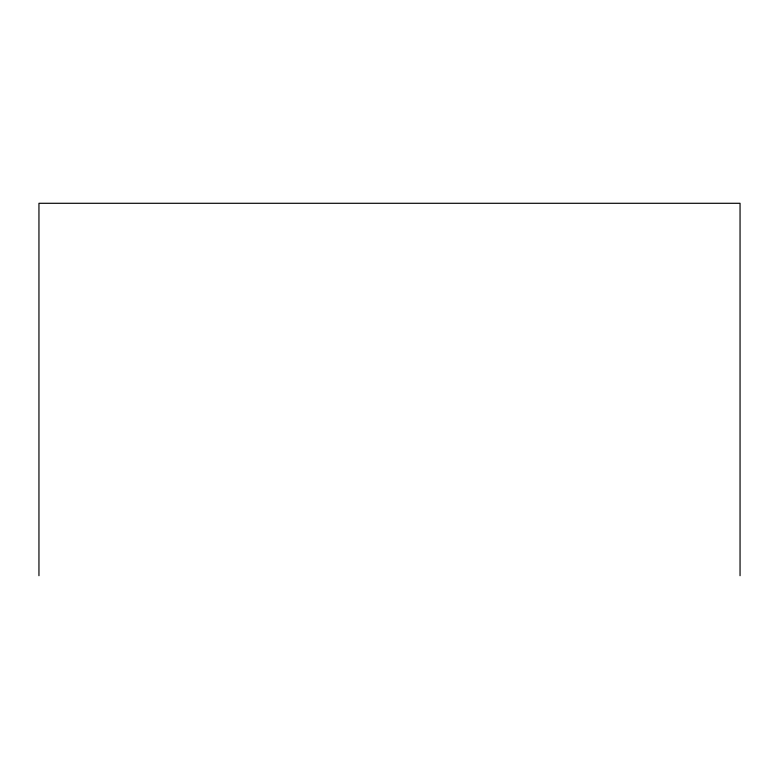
<?xml version="1.0" encoding="UTF-8"?>
<svg xmlns="http://www.w3.org/2000/svg" width="779" height="779" viewBox="0 0 779 779"><rect width="100%" height="100%" fill="white"/><g stroke="black" fill="none" stroke-linecap="round" stroke-linejoin="round"><path stroke-width="1.17" d="M740.05 575.71L740.05 203.29L38.95 203.29L38.95 575.71"/></g></svg>
